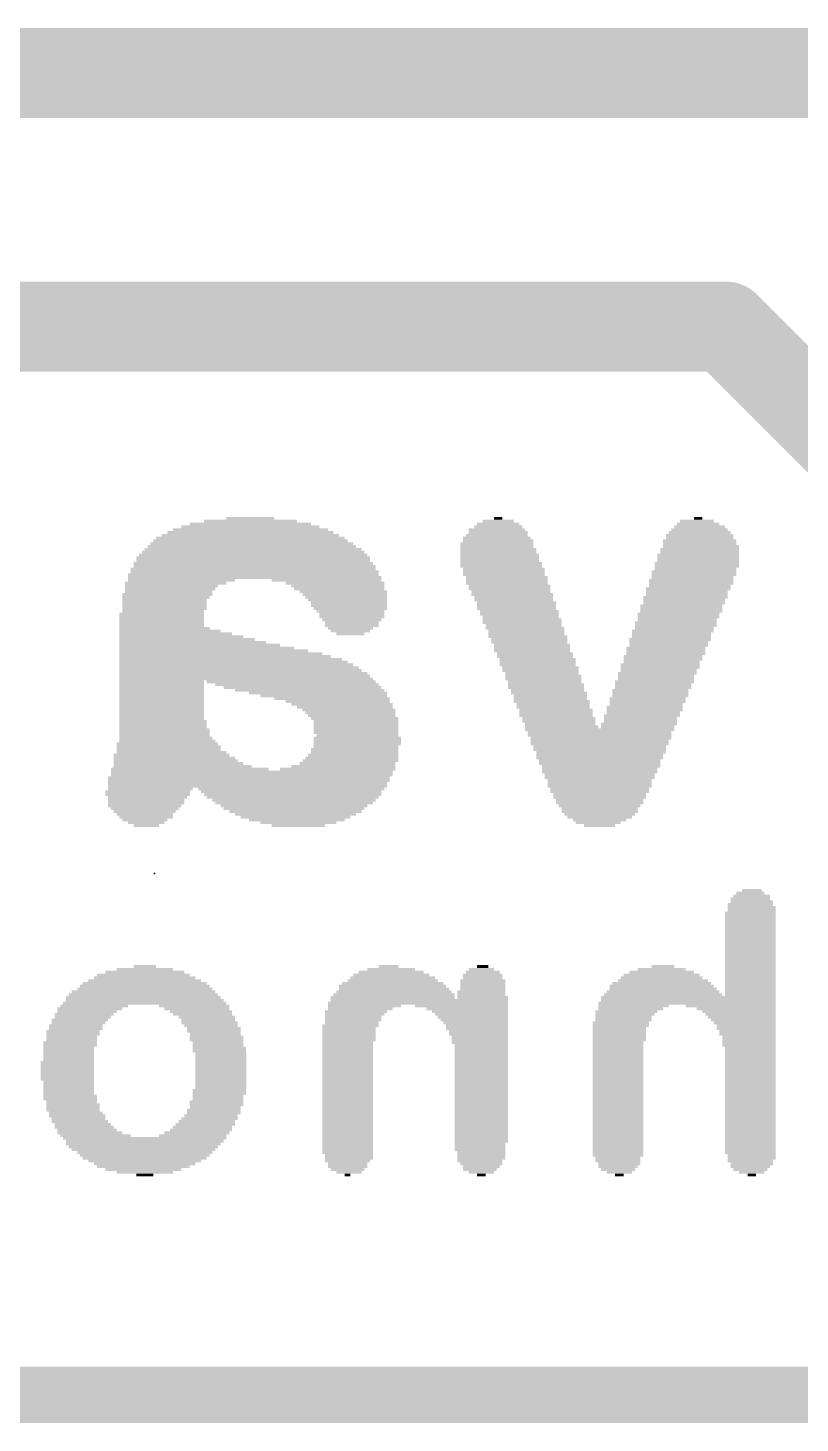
# Model space of a CAD drawing. Extents: x -33 to 81, y -19 to 22.
# Drawn here: x 25.56 to 29.04, y -0.13 to 6.16 of the extents above; entities that cross this region are included whole.
import ezdxf

# ---------------------------------------------------------------- set-up
doc = ezdxf.new("R2010")
doc.units = 0
for name, color, linetype in [('1', 12, 'CONTINUOUS'), ('16', 132, 'CONTINUOUS'), ('20', 53, 'CONTINUOUS'), ('22', 40, 'CONTINUOUS'), ('24', 53, 'CONTINUOUS')]:
    doc.layers.add(name, color=color, linetype=linetype)

# ---------------------------------------------------------------- blocks, each defined once
blk = doc.blocks.new('RECT')
blk.add_solid([(-0.5, -0.5), (0.5, -0.5), (-0.5, 0.5), (0.5, 0.5)])

msp = doc.modelspace()

# ---------------------------------------------------------------- linework, layer by layer
at = {"layer": '1'}
for points, const_width in [([(32.6382, 5.9563), (24.7777, 5.9563)], 0.4064), ([(20.3962, 4.8133), (28.7012, 4.8133)], 0.4064), ([(28.7012, 4.8133), (31.4325, 2.082)], 0.4064), ([(52.324, 0), (0, 0)], 0.254)]:
    msp.add_lwpolyline(points, dxfattribs=dict(at, const_width=const_width))
at = {"layer": '1', "const_width": 0.2032}
for points in [[(28.773, 4.8851, 1), (28.6294, 4.7415)], [(28.7012, 4.7117, 1), (28.7012, 4.9149)]]:
    msp.add_lwpolyline(points, format="xyb", dxfattribs=at)
at = {"layer": '16', "const_width": 0.254}
msp.add_lwpolyline([(0, 0), (52.324, 0)], dxfattribs=at)
at = {"layer": '20', "const_width": 0.2032}
msp.add_lwpolyline([(7.8105, 0), (44.45, 0)], dxfattribs=at)
at = {"layer": '24'}
msp.add_point((26.127, 2.3495), dxfattribs=at)

# ---------------------------------------------------------------- block references
at = {"layer": '22', "yscale": 0.0127, "rotation": 180}
for p, xscale in [((26.5588, 3.8989), 0.6985), ((26.5588, 3.9116), 0.6223), ((26.5588, 3.9243), 0.5461), ((26.5588, 3.937), 0.4191), ((26.5588, 3.9497), 0.2159), ((27.67, 3.8989), 0.254), ((27.6764, 3.9116), 0.2159), ((27.6764, 3.9243), 0.1905), ((27.6764, 3.937), 0.1397), ((27.6764, 3.9497), 0.0381), ((28.5845, 3.8989), 0.254), ((28.5845, 3.9116), 0.2286), ((28.5781, 3.9243), 0.1905), ((28.5718, 3.937), 0.1524), ((28.5781, 3.9497), 0.0381), ((26.5652, 3.8354), 0.9144), ((26.5588, 3.8481), 0.8763), ((26.5588, 3.8608), 0.8509), ((26.5588, 3.8735), 0.8001), ((26.5588, 3.8862), 0.7493), ((27.67, 3.8354), 0.3302), ((27.67, 3.8608), 0.3048), ((27.6764, 3.8481), 0.3175), ((27.67, 3.8735), 0.2794), ((27.6764, 3.8862), 0.2667), ((28.5845, 3.8481), 0.3302), ((28.5845, 3.8354), 0.3302), ((28.5845, 3.8735), 0.3048), ((28.5845, 3.8608), 0.3048), ((28.5845, 3.8862), 0.2794), ((26.5715, 3.7719), 1.0541), ((26.5715, 3.7846), 1.0287), ((26.5715, 3.7973), 1.0033), ((26.5715, 3.81), 0.9779), ((26.5652, 3.8227), 0.9398), ((27.67, 3.8227), 0.3302), ((27.6764, 3.81), 0.3429), ((27.6764, 3.7973), 0.3429), ((27.6828, 3.7846), 0.3556), ((27.6828, 3.7719), 0.3556), ((28.5781, 3.7846), 0.3683), ((28.5781, 3.7719), 0.3683), ((28.5845, 3.81), 0.3556), ((28.5845, 3.7973), 0.3556), ((28.5908, 3.8227), 0.3429), ((26.5715, 3.7211), 1.1049), ((26.5779, 3.7084), 1.1176), ((26.5715, 3.7465), 1.0795), ((26.5779, 3.7338), 1.0922), ((26.5715, 3.7592), 1.0541), ((27.6828, 3.7592), 0.3556), ((27.6891, 3.7465), 0.3683), ((27.6891, 3.7338), 0.3683), ((27.7018, 3.7211), 0.3683), ((27.7018, 3.7084), 0.3683), ((28.5591, 3.7084), 0.381), ((28.5718, 3.7465), 0.381), ((28.5718, 3.7338), 0.381), ((28.5654, 3.7211), 0.3683), ((28.5781, 3.7592), 0.3683), ((26.2032, 3.6449), 0.4191), ((26.2223, 3.6576), 0.4572), ((26.5715, 3.6957), 1.1303), ((26.5779, 3.683), 1.143), ((26.2477, 3.6703), 0.4826), ((26.9017, 3.6703), 0.4953), ((26.9398, 3.6576), 0.4445), ((26.9525, 3.6449), 0.4191), ((27.7018, 3.6957), 0.3683), ((27.7145, 3.683), 0.3683), ((27.7145, 3.6703), 0.3683), ((27.7145, 3.6576), 0.3683), ((27.7272, 3.6449), 0.3683), ((28.5464, 3.6703), 0.381), ((28.5464, 3.6576), 0.381), ((28.54, 3.6449), 0.3683), ((28.5591, 3.6957), 0.381), ((28.5527, 3.683), 0.3683), ((26.1778, 3.5941), 0.3937), ((26.1842, 3.6068), 0.4064), ((26.1715, 3.5814), 0.381), ((26.1905, 3.6195), 0.3937), ((26.1969, 3.6322), 0.4064), ((26.9589, 3.6322), 0.4064), ((26.9779, 3.6195), 0.3937), ((26.9843, 3.6068), 0.381), ((26.9906, 3.5941), 0.3683), ((26.997, 3.5814), 0.3556), ((27.7272, 3.6322), 0.3683), ((27.7399, 3.6068), 0.3683), ((27.7336, 3.6195), 0.3556), ((27.7462, 3.5941), 0.3556), ((27.7462, 3.5814), 0.3556), ((28.521, 3.5941), 0.381), ((28.5146, 3.5814), 0.3683), ((28.5337, 3.6322), 0.381), ((28.5273, 3.6195), 0.3683), ((28.5273, 3.6068), 0.3683), ((26.1588, 3.5179), 0.381), ((26.1651, 3.5306), 0.3683), ((26.1715, 3.5687), 0.381), ((26.1715, 3.556), 0.381), ((26.1715, 3.5433), 0.381), ((27.0033, 3.5687), 0.3429), ((27.0033, 3.556), 0.3429), ((27.0097, 3.5433), 0.3302), ((27.0097, 3.5306), 0.3048), ((27.016, 3.5179), 0.2921), ((27.759, 3.5687), 0.3556), ((27.759, 3.556), 0.3556), ((27.759, 3.5433), 0.3556), ((27.7717, 3.5306), 0.3556), ((27.7717, 3.5179), 0.3556), ((28.4892, 3.5179), 0.3683), ((28.5019, 3.556), 0.3683), ((28.5019, 3.5433), 0.3683), ((28.5019, 3.5306), 0.3683), ((28.5146, 3.5687), 0.3683), ((26.1588, 3.5052), 0.381), ((26.1588, 3.4925), 0.381), ((26.1588, 3.4798), 0.381), ((26.1588, 3.4671), 0.381), ((26.1715, 3.4544), 0.4064), ((27.016, 3.5052), 0.2921), ((27.016, 3.4925), 0.2667), ((27.016, 3.4798), 0.2413), ((27.016, 3.4671), 0.2413), ((27.0097, 3.4544), 0.2032), ((27.778, 3.5052), 0.3429), ((27.7843, 3.4925), 0.3556), ((27.7843, 3.4798), 0.3556), ((27.7907, 3.4671), 0.3429), ((27.7971, 3.4544), 0.3556), ((28.4765, 3.4798), 0.3683), ((28.4765, 3.4671), 0.3683), ((28.4702, 3.4544), 0.3556), ((28.4892, 3.5052), 0.3683), ((28.4829, 3.4925), 0.3556), ((26.1969, 3.4417), 0.4572), ((26.2223, 3.429), 0.508), ((26.2477, 3.4163), 0.5588), ((26.2731, 3.4036), 0.6096), ((26.2985, 3.3909), 0.6604), ((27.0097, 3.4417), 0.1778), ((27.0097, 3.429), 0.127), ((27.8034, 3.4417), 0.3429), ((27.8034, 3.429), 0.3429), ((27.8098, 3.4163), 0.3556), ((27.8161, 3.4036), 0.3429), ((27.8161, 3.3909), 0.3429), ((28.4511, 3.4036), 0.3683), ((28.4448, 3.3909), 0.3556), ((28.4638, 3.4417), 0.3683), ((28.4575, 3.429), 0.3556), ((28.4575, 3.4163), 0.3556), ((26.3937, 3.3528), 0.8509), ((26.3302, 3.3782), 0.7239), ((26.362, 3.3655), 0.7874), ((26.4255, 3.3401), 0.9144), ((26.4445, 3.3274), 0.9525), ((27.8288, 3.3782), 0.3429), ((27.8288, 3.3655), 0.3429), ((27.8288, 3.3528), 0.3429), ((27.8415, 3.3401), 0.3429), ((27.8415, 3.3274), 0.3429), ((28.4194, 3.3274), 0.3556), ((28.4321, 3.3655), 0.3556), ((28.4321, 3.3528), 0.3556), ((28.4321, 3.3401), 0.3556), ((28.4448, 3.3782), 0.3556), ((26.4699, 3.3147), 1.0033), ((26.508, 3.2766), 1.0795), ((26.4826, 3.302), 1.0287), ((26.4953, 3.2893), 1.0541), ((26.5144, 3.2639), 1.0922), ((27.8542, 3.3147), 0.3429), ((27.8542, 3.302), 0.3429), ((27.8542, 3.2893), 0.3429), ((27.8669, 3.2766), 0.3429), ((27.8669, 3.2639), 0.3429), ((28.4067, 3.2893), 0.3556), ((28.4067, 3.2766), 0.3556), ((28.4003, 3.2639), 0.3429), ((28.4194, 3.3147), 0.3556), ((28.413, 3.302), 0.3429), ((26.5271, 3.2512), 1.1176), ((26.5334, 3.2385), 1.1303), ((26.5398, 3.2258), 1.143), ((26.1588, 3.2131), 0.381), ((26.1588, 3.2004), 0.381), ((26.743, 3.2131), 0.762), ((26.7684, 3.2004), 0.7366), ((27.8796, 3.2385), 0.3429), ((27.8796, 3.2258), 0.3429), ((27.8733, 3.2512), 0.3302), ((27.8923, 3.2004), 0.3429), ((27.886, 3.2131), 0.3302), ((28.3813, 3.2131), 0.3556), ((28.3749, 3.2004), 0.3429), ((28.3876, 3.2385), 0.3429), ((28.3876, 3.2258), 0.3429), ((28.394, 3.2512), 0.3556), ((26.1588, 3.1877), 0.381), ((26.1588, 3.175), 0.381), ((26.1588, 3.1623), 0.381), ((26.1588, 3.1496), 0.381), ((26.1588, 3.1369), 0.381), ((26.7938, 3.1877), 0.7112), ((26.8255, 3.175), 0.6731), ((26.8636, 3.1623), 0.6223), ((26.889, 3.1496), 0.5715), ((26.9271, 3.1369), 0.5207), ((27.8923, 3.1877), 0.3429), ((27.8986, 3.175), 0.3302), ((27.905, 3.1623), 0.3429), ((27.9114, 3.1496), 0.3302), ((27.9114, 3.1369), 0.3302), ((28.3495, 3.1369), 0.3429), ((28.3622, 3.175), 0.3429), ((28.3622, 3.1623), 0.3429), ((28.3622, 3.1496), 0.3429), ((28.3749, 3.1877), 0.3429), ((26.1588, 3.1242), 0.381), ((26.1588, 3.1115), 0.381), ((26.1588, 3.0988), 0.381), ((26.1588, 3.0861), 0.381), ((26.9525, 3.1242), 0.4699), ((26.9716, 3.1115), 0.4572), ((26.9843, 3.0988), 0.4318), ((27.0033, 3.0861), 0.4191), ((27.9177, 3.1242), 0.3429), ((27.9241, 3.1115), 0.3302), ((27.9241, 3.0988), 0.3302), ((27.9367, 3.0861), 0.3302), ((28.3368, 3.0988), 0.3429), ((28.3368, 3.0861), 0.3429), ((28.3495, 3.1242), 0.3429), ((28.3432, 3.1115), 0.3302), ((26.1651, 3.0353), 0.3937), ((26.1651, 3.0226), 0.3937), ((26.1588, 3.0734), 0.381), ((26.1588, 3.0607), 0.381), ((26.1588, 3.048), 0.381), ((27.0097, 3.0734), 0.4064), ((27.016, 3.0607), 0.3937), ((27.0287, 3.048), 0.3937), ((27.0351, 3.0353), 0.381), ((27.0351, 3.0226), 0.381), ((27.9367, 3.0734), 0.3302), ((27.9367, 3.0607), 0.3302), ((27.9495, 3.048), 0.3302), ((27.9495, 3.0353), 0.3302), ((27.9558, 3.0226), 0.3175), ((28.3114, 3.0226), 0.3429), ((28.3241, 3.0607), 0.3429), ((28.3178, 3.048), 0.3302), ((28.3178, 3.0353), 0.3302), ((28.3305, 3.0734), 0.3302), ((26.1651, 3.0099), 0.3937), ((26.1715, 2.9972), 0.4064), ((26.1715, 2.9845), 0.4064), ((26.1715, 2.9718), 0.4064), ((26.1778, 2.9591), 0.4191), ((27.0414, 2.9591), 0.3937), ((27.0351, 3.0099), 0.381), ((27.0351, 2.9972), 0.381), ((27.0351, 2.9845), 0.381), ((27.0414, 2.9718), 0.3683), ((27.9622, 3.0099), 0.3302), ((28.1336, 2.9972), 0.6731), ((28.1336, 2.9845), 0.6477), ((28.1336, 2.9718), 0.6477), ((28.14, 2.9591), 0.635), ((28.3051, 3.0099), 0.3302), ((26.1905, 2.921), 0.4699), ((26.1905, 2.9083), 0.4699), ((26.2032, 2.8956), 0.4953), ((26.1842, 2.9337), 0.4572), ((26.1842, 2.9464), 0.4318), ((27.0287, 2.9083), 0.3937), ((27.0287, 2.8956), 0.3937), ((27.0414, 2.9464), 0.3937), ((27.0414, 2.9337), 0.3937), ((27.0351, 2.921), 0.381), ((28.1336, 2.9464), 0.6223), ((28.1336, 2.9337), 0.6223), ((28.1336, 2.921), 0.5969), ((28.1336, 2.9083), 0.5969), ((28.14, 2.8956), 0.5842), ((26.2032, 2.8829), 0.5207), ((26.2159, 2.8702), 0.5461), ((26.254, 2.8321), 0.6223), ((26.2223, 2.8575), 0.5588), ((26.235, 2.8448), 0.5842), ((26.9779, 2.8321), 0.4699), ((26.997, 2.8448), 0.4318), ((27.0097, 2.8575), 0.4318), ((27.016, 2.8702), 0.4191), ((27.0224, 2.8829), 0.4064), ((28.1336, 2.8829), 0.5715), ((28.1336, 2.8702), 0.5715), ((28.1336, 2.8575), 0.5461), ((28.1336, 2.8448), 0.5461), ((28.14, 2.8321), 0.5334), ((26.5525, 2.7813), 1.27), ((26.5525, 2.7686), 1.27), ((26.2858, 2.8194), 0.7112), ((26.5652, 2.8067), 1.27), ((26.5652, 2.794), 1.27), ((26.9525, 2.8194), 0.5207), ((28.1336, 2.8194), 0.5207), ((28.1336, 2.8067), 0.5207), ((28.1336, 2.794), 0.4953), ((28.1336, 2.7813), 0.4953), ((28.1336, 2.7686), 0.4699), ((26.0953, 2.7178), 0.381), ((26.0953, 2.7051), 0.381), ((26.5461, 2.7559), 1.2573), ((26.5461, 2.7432), 1.2573), ((26.108, 2.7305), 0.381), ((26.743, 2.7305), 0.8382), ((26.743, 2.7178), 0.8128), ((26.7493, 2.7051), 0.8001), ((28.1336, 2.7559), 0.4699), ((28.1336, 2.7432), 0.4699), ((28.1336, 2.7305), 0.4445), ((28.1336, 2.7178), 0.4445), ((28.1336, 2.7051), 0.4191), ((26.0889, 2.6797), 0.3429), ((26.0889, 2.667), 0.3429), ((26.0953, 2.6924), 0.3556), ((26.0826, 2.6543), 0.3302), ((26.0826, 2.6416), 0.3048), ((26.7493, 2.6924), 0.7747), ((26.7557, 2.6797), 0.7366), ((26.7557, 2.667), 0.7112), ((26.7557, 2.6543), 0.6604), ((26.7557, 2.6416), 0.635), ((28.1336, 2.6924), 0.4191), ((28.1336, 2.6797), 0.3937), ((28.1336, 2.667), 0.3937), ((28.1336, 2.6543), 0.3683), ((28.1336, 2.6416), 0.3429), ((26.0826, 2.6289), 0.2794), ((26.0826, 2.6162), 0.254), ((26.0889, 2.6035), 0.2413), ((26.0826, 2.5908), 0.2032), ((26.0889, 2.5781), 0.1651), ((26.762, 2.6289), 0.5969), ((26.762, 2.6162), 0.5461), ((26.762, 2.6035), 0.4953), ((26.7684, 2.5908), 0.4318), ((26.7747, 2.5781), 0.3429), ((28.1336, 2.6289), 0.3429), ((28.1336, 2.6162), 0.3175), ((28.1336, 2.6035), 0.2921), ((28.1336, 2.5908), 0.2413), ((28.1273, 2.5781), 0.2032), ((26.0889, 2.5654), 0.1143), ((26.7747, 2.5654), 0.2413), ((28.1336, 2.5654), 0.1397), ((28.8131, 2.2606), 0.127), ((28.8194, 2.2733), 0.0889), ((28.8131, 2.2098), 0.2032), ((28.8194, 2.1971), 0.2159), ((28.8131, 2.2352), 0.1778), ((28.8194, 2.2225), 0.1905), ((28.8194, 2.2479), 0.1651), ((28.8131, 2.1717), 0.2286), ((28.8131, 2.159), 0.2286), ((28.8131, 2.1463), 0.2286), ((28.8131, 2.1336), 0.2286), ((28.8194, 2.1844), 0.2159), ((28.8131, 2.1209), 0.2286), ((28.8131, 2.1082), 0.2286), ((28.8131, 2.0955), 0.2286), ((28.8131, 2.0828), 0.2286), ((28.8131, 2.0701), 0.2286), ((28.8131, 2.0574), 0.2286), ((28.8131, 2.0447), 0.2286), ((28.8131, 2.032), 0.2286), ((28.8131, 2.0193), 0.2286), ((28.8131, 2.0066), 0.2286), ((28.8131, 1.9939), 0.2286), ((28.8131, 1.9812), 0.2286), ((28.8131, 1.9685), 0.2286), ((28.8131, 1.9558), 0.2286), ((28.8131, 1.9431), 0.2286), ((26.0826, 1.8796), 0.4572), ((26.0762, 1.8923), 0.4191), ((26.0826, 1.905), 0.3556), ((26.0826, 1.9177), 0.254), ((26.0826, 1.9304), 0.1016), ((27.2002, 1.8796), 0.381), ((27.1938, 1.8923), 0.3429), ((27.1938, 1.905), 0.2921), ((27.1938, 1.9177), 0.2159), ((27.1811, 1.9304), 0.0889), ((27.6066, 1.8923), 0.1778), ((27.6066, 1.8796), 0.1778), ((27.6066, 1.905), 0.1524), ((27.6002, 1.9177), 0.1143), ((27.6066, 1.9304), 0.0508), ((28.413, 1.8796), 0.3683), ((28.413, 1.8923), 0.3429), ((28.413, 1.905), 0.2921), ((28.413, 1.9177), 0.2159), ((28.4194, 1.9304), 0.1016), ((28.8131, 1.9304), 0.2286), ((28.8131, 1.9177), 0.2286), ((28.8131, 1.905), 0.2286), ((28.8131, 1.8923), 0.2286), ((28.8131, 1.8796), 0.2286), ((26.0826, 1.8288), 0.6096), ((26.0826, 1.8415), 0.5842), ((26.0826, 1.8542), 0.5588), ((26.0826, 1.8669), 0.508), ((27.2065, 1.8288), 0.4953), ((27.2002, 1.8415), 0.4826), ((27.2002, 1.8542), 0.4572), ((27.2002, 1.8669), 0.4064), ((27.6066, 1.8669), 0.2032), ((27.6066, 1.8542), 0.2032), ((27.6066, 1.8415), 0.2032), ((27.6066, 1.8288), 0.2032), ((28.413, 1.8415), 0.4699), ((28.4194, 1.8288), 0.4826), ((28.413, 1.8542), 0.4445), ((28.4194, 1.8669), 0.4064), ((28.8131, 1.8669), 0.2286), ((28.8131, 1.8542), 0.2286), ((28.8131, 1.8415), 0.2286), ((28.8131, 1.8288), 0.2286), ((26.0826, 1.7653), 0.7366), ((26.0762, 1.7907), 0.6985), ((26.0826, 1.778), 0.7112), ((26.0762, 1.8034), 0.6731), ((26.0762, 1.8161), 0.6477), ((27.3145, 1.7653), 0.8128), ((27.3208, 1.778), 0.8001), ((27.2002, 1.7907), 0.5588), ((27.2065, 1.8034), 0.5461), ((27.2065, 1.8161), 0.5207), ((27.6002, 1.8161), 0.2159), ((27.6002, 1.8034), 0.2159), ((27.6066, 1.7907), 0.2286), ((28.5273, 1.7653), 0.8001), ((28.5337, 1.7907), 0.7874), ((28.5337, 1.778), 0.7874), ((28.4194, 1.8034), 0.5334), ((28.4194, 1.8161), 0.508), ((28.8131, 1.8161), 0.2286), ((28.8131, 1.8034), 0.2286), ((25.8095, 1.7145), 0.2667), ((25.8032, 1.7018), 0.254), ((25.8222, 1.7272), 0.2667), ((25.8349, 1.7399), 0.2921), ((25.854, 1.7526), 0.3048), ((26.3048, 1.7526), 0.3175), ((26.3175, 1.7399), 0.2921), ((26.3366, 1.7272), 0.2794), ((26.3429, 1.7145), 0.2667), ((26.362, 1.7018), 0.254), ((27.0351, 1.7272), 0.2794), ((27.0287, 1.7145), 0.2667), ((27.0224, 1.7018), 0.254), ((27.0541, 1.7399), 0.2921), ((27.0732, 1.7526), 0.3302), ((27.5113, 1.7526), 0.4191), ((27.5367, 1.7399), 0.3683), ((27.5494, 1.7272), 0.3429), ((27.5557, 1.7145), 0.3302), ((27.5621, 1.7018), 0.3175), ((28.2543, 1.7272), 0.2794), ((28.2479, 1.7145), 0.2667), ((28.2416, 1.7018), 0.254), ((28.286, 1.7526), 0.3175), ((28.2733, 1.7399), 0.2921), ((28.7242, 1.7526), 0.4064), ((28.7496, 1.7399), 0.3556), ((28.7623, 1.7272), 0.3302), ((28.7686, 1.7145), 0.3175), ((28.775, 1.7018), 0.3048), ((25.7587, 1.6383), 0.2413), ((25.7714, 1.6637), 0.2413), ((25.7714, 1.651), 0.2413), ((25.7904, 1.6891), 0.254), ((25.7841, 1.6764), 0.2413), ((26.3683, 1.6891), 0.2413), ((26.3747, 1.6764), 0.254), ((26.381, 1.6637), 0.2413), ((26.3937, 1.651), 0.2413), ((26.3937, 1.6383), 0.2413), ((27.0033, 1.651), 0.2413), ((27.0033, 1.6383), 0.2413), ((27.0097, 1.6637), 0.254), ((27.016, 1.6764), 0.2413), ((27.0224, 1.6891), 0.254), ((27.5685, 1.6891), 0.3048), ((27.5748, 1.6764), 0.2921), ((27.5812, 1.6637), 0.2794), ((27.5812, 1.651), 0.2794), ((27.5875, 1.6383), 0.2667), ((28.2225, 1.651), 0.2413), ((28.2225, 1.6383), 0.2413), ((28.2289, 1.6764), 0.254), ((28.2289, 1.6637), 0.254), ((28.2416, 1.6891), 0.254), ((28.7813, 1.6891), 0.2921), ((28.7877, 1.6764), 0.2794), ((28.794, 1.6637), 0.2667), ((28.794, 1.651), 0.2667), ((28.8004, 1.6383), 0.254), ((25.746, 1.5875), 0.2413), ((25.746, 1.5748), 0.2413), ((25.7587, 1.6256), 0.2413), ((25.7523, 1.6129), 0.2286), ((25.7523, 1.6002), 0.2286), ((26.4001, 1.6256), 0.2286), ((26.4064, 1.6129), 0.2413), ((26.4064, 1.6002), 0.2413), ((26.4128, 1.5875), 0.2286), ((26.4128, 1.5748), 0.2286), ((27.0033, 1.6256), 0.2413), ((27.0033, 1.6129), 0.2413), ((27.0033, 1.6002), 0.2413), ((26.997, 1.5875), 0.2286), ((26.997, 1.5748), 0.2286), ((27.5875, 1.6256), 0.2667), ((27.5938, 1.6129), 0.254), ((27.5938, 1.6002), 0.254), ((27.5938, 1.5875), 0.254), ((27.6002, 1.5748), 0.2413), ((28.2225, 1.6256), 0.2413), ((28.2225, 1.6129), 0.2413), ((28.2225, 1.6002), 0.2413), ((28.2162, 1.5875), 0.2286), ((28.2162, 1.5748), 0.2286), ((28.8004, 1.6256), 0.254), ((28.8067, 1.6129), 0.2413), ((28.8067, 1.6002), 0.2413), ((28.8067, 1.5875), 0.2413), ((28.8067, 1.5748), 0.2413), ((25.7397, 1.5621), 0.2286), ((25.7397, 1.5494), 0.2286), ((25.7397, 1.5367), 0.2286), ((25.7397, 1.524), 0.2286), ((25.7397, 1.5113), 0.2286), ((26.4191, 1.5621), 0.2413), ((26.4191, 1.5494), 0.2413), ((26.4255, 1.5367), 0.2286), ((26.4255, 1.524), 0.2286), ((26.4255, 1.5113), 0.2286), ((26.997, 1.5621), 0.2286), ((26.997, 1.5494), 0.2286), ((26.997, 1.5367), 0.2286), ((26.997, 1.524), 0.2286), ((26.997, 1.5113), 0.2286), ((27.6002, 1.5621), 0.2413), ((27.6002, 1.5494), 0.2413), ((27.6002, 1.5367), 0.2413), ((27.6002, 1.524), 0.2413), ((27.6002, 1.5113), 0.2413), ((28.2162, 1.5621), 0.2286), ((28.2162, 1.5494), 0.2286), ((28.2162, 1.5367), 0.2286), ((28.2162, 1.524), 0.2286), ((28.2162, 1.5113), 0.2286), ((28.8131, 1.5621), 0.2286), ((28.8131, 1.5494), 0.2286), ((28.8131, 1.5367), 0.2286), ((28.8131, 1.524), 0.2286), ((28.8131, 1.5113), 0.2286), ((25.7333, 1.4986), 0.2413), ((25.7333, 1.4859), 0.2413), ((25.7333, 1.4732), 0.2413), ((25.7333, 1.4605), 0.2413), ((25.7333, 1.4478), 0.2413), ((26.4255, 1.4986), 0.2286), ((26.4255, 1.4859), 0.2286), ((26.4255, 1.4732), 0.2286), ((26.4255, 1.4605), 0.2286), ((26.4255, 1.4478), 0.2286), ((26.997, 1.4986), 0.2286), ((26.997, 1.4859), 0.2286), ((26.997, 1.4732), 0.2286), ((26.997, 1.4605), 0.2286), ((26.997, 1.4478), 0.2286), ((27.6002, 1.4986), 0.2413), ((27.6002, 1.4859), 0.2413), ((27.6002, 1.4732), 0.2413), ((27.6002, 1.4605), 0.2413), ((27.6002, 1.4478), 0.2413), ((28.2162, 1.4986), 0.2286), ((28.2162, 1.4859), 0.2286), ((28.2162, 1.4732), 0.2286), ((28.2162, 1.4605), 0.2286), ((28.2162, 1.4478), 0.2286), ((28.8131, 1.4986), 0.2286), ((28.8131, 1.4859), 0.2286), ((28.8131, 1.4732), 0.2286), ((28.8131, 1.4605), 0.2286), ((28.8131, 1.4478), 0.2286), ((25.7333, 1.4351), 0.2413), ((25.7333, 1.4224), 0.2413), ((25.7397, 1.4097), 0.2286), ((25.7397, 1.397), 0.2286), ((25.7397, 1.3843), 0.2286), ((26.4255, 1.4351), 0.2286), ((26.4255, 1.4224), 0.2286), ((26.4255, 1.4097), 0.2286), ((26.4255, 1.397), 0.2286), ((26.4255, 1.3843), 0.2286), ((26.997, 1.4351), 0.2286), ((26.997, 1.4224), 0.2286), ((26.997, 1.4097), 0.2286), ((26.997, 1.397), 0.2286), ((26.997, 1.3843), 0.2286), ((27.6002, 1.4351), 0.2413), ((27.6002, 1.4224), 0.2413), ((27.6002, 1.4097), 0.2413), ((27.6002, 1.397), 0.2413), ((27.6002, 1.3843), 0.2413), ((28.2162, 1.4351), 0.2286), ((28.2162, 1.4224), 0.2286), ((28.2162, 1.4097), 0.2286), ((28.2162, 1.397), 0.2286), ((28.2162, 1.3843), 0.2286), ((28.8131, 1.4351), 0.2286), ((28.8131, 1.4224), 0.2286), ((28.8131, 1.4097), 0.2286), ((28.8131, 1.397), 0.2286), ((28.8131, 1.3843), 0.2286), ((25.746, 1.3462), 0.2413), ((25.746, 1.3335), 0.2413), ((25.7397, 1.3716), 0.2286), ((25.7397, 1.3589), 0.2286), ((25.7523, 1.3208), 0.2286), ((26.4064, 1.3208), 0.2413), ((26.4191, 1.3716), 0.2413), ((26.4191, 1.3589), 0.2413), ((26.4128, 1.3462), 0.2286), ((26.4128, 1.3335), 0.2286), ((26.997, 1.3716), 0.2286), ((26.997, 1.3589), 0.2286), ((26.997, 1.3462), 0.2286), ((26.997, 1.3335), 0.2286), ((26.997, 1.3208), 0.2286), ((27.6002, 1.3716), 0.2413), ((27.6002, 1.3589), 0.2413), ((27.6002, 1.3462), 0.2413), ((27.6002, 1.3335), 0.2413), ((27.6002, 1.3208), 0.2413), ((28.2162, 1.3716), 0.2286), ((28.2162, 1.3589), 0.2286), ((28.2162, 1.3462), 0.2286), ((28.2162, 1.3335), 0.2286), ((28.2162, 1.3208), 0.2286), ((28.8131, 1.3716), 0.2286), ((28.8131, 1.3589), 0.2286), ((28.8131, 1.3462), 0.2286), ((28.8131, 1.3335), 0.2286), ((28.8131, 1.3208), 0.2286), ((25.7587, 1.3081), 0.2413), ((25.7587, 1.2954), 0.2413), ((25.7587, 1.2827), 0.2413), ((25.7714, 1.27), 0.2413), ((25.7778, 1.2573), 0.254), ((26.381, 1.2573), 0.2413), ((26.3937, 1.2827), 0.2413), ((26.3937, 1.27), 0.2413), ((26.4064, 1.3081), 0.2413), ((26.4001, 1.2954), 0.2286), ((26.997, 1.3081), 0.2286), ((26.997, 1.2954), 0.2286), ((26.997, 1.2827), 0.2286), ((26.997, 1.27), 0.2286), ((26.997, 1.2573), 0.2286), ((27.6002, 1.3081), 0.2413), ((27.6002, 1.2954), 0.2413), ((27.6002, 1.2827), 0.2413), ((27.6002, 1.27), 0.2413), ((27.6002, 1.2573), 0.2413), ((28.2162, 1.3081), 0.2286), ((28.2162, 1.2954), 0.2286), ((28.2162, 1.2827), 0.2286), ((28.2162, 1.27), 0.2286), ((28.2162, 1.2573), 0.2286), ((28.8131, 1.3081), 0.2286), ((28.8131, 1.2954), 0.2286), ((28.8131, 1.2827), 0.2286), ((28.8131, 1.27), 0.2286), ((28.8131, 1.2573), 0.2286), ((25.7841, 1.2446), 0.2413), ((25.7904, 1.2319), 0.254), ((25.8095, 1.2065), 0.2667), ((25.8032, 1.2192), 0.254), ((25.8222, 1.1938), 0.2667), ((26.3366, 1.1938), 0.2794), ((26.3429, 1.2065), 0.2667), ((26.3556, 1.2192), 0.2667), ((26.362, 1.2319), 0.254), ((26.3747, 1.2446), 0.254), ((26.997, 1.2446), 0.2286), ((26.997, 1.2319), 0.2286), ((26.997, 1.2192), 0.2286), ((26.997, 1.2065), 0.2286), ((26.997, 1.1938), 0.2286), ((27.6002, 1.2446), 0.2413), ((27.6002, 1.2319), 0.2413), ((27.6002, 1.2192), 0.2413), ((27.6002, 1.2065), 0.2413), ((27.6002, 1.1938), 0.2413), ((28.2162, 1.2446), 0.2286), ((28.2162, 1.2319), 0.2286), ((28.2162, 1.2192), 0.2286), ((28.2162, 1.2065), 0.2286), ((28.2162, 1.1938), 0.2286), ((28.8131, 1.2446), 0.2286), ((28.8131, 1.2319), 0.2286), ((28.8131, 1.2192), 0.2286), ((28.8131, 1.2065), 0.2286), ((28.8131, 1.1938), 0.2286), ((25.8349, 1.1811), 0.2921), ((25.8603, 1.1684), 0.3175), ((26.0826, 1.1557), 0.7366), ((26.0762, 1.1303), 0.6985), ((26.0826, 1.143), 0.7112), ((26.2985, 1.1684), 0.3048), ((26.3175, 1.1811), 0.2921), ((26.997, 1.1811), 0.2286), ((26.997, 1.1684), 0.2286), ((26.997, 1.1557), 0.2286), ((26.997, 1.143), 0.2286), ((26.997, 1.1303), 0.2286), ((27.6002, 1.1811), 0.2413), ((27.6002, 1.1684), 0.2413), ((27.6002, 1.1557), 0.2413), ((27.6002, 1.143), 0.2413), ((27.5938, 1.1303), 0.2286), ((28.2162, 1.1811), 0.2286), ((28.2162, 1.1684), 0.2286), ((28.2162, 1.1557), 0.2286), ((28.2162, 1.143), 0.2286), ((28.2162, 1.1303), 0.2286), ((28.8131, 1.1811), 0.2286), ((28.8131, 1.1684), 0.2286), ((28.8131, 1.1557), 0.2286), ((28.8131, 1.143), 0.2286), ((28.8131, 1.1303), 0.2286), ((26.0762, 1.1176), 0.6731), ((26.0762, 1.1049), 0.6477), ((26.0826, 1.0922), 0.6096), ((26.0826, 1.0795), 0.5842), ((26.0826, 1.0668), 0.5588), ((26.997, 1.1176), 0.2286), ((26.997, 1.1049), 0.2286), ((26.997, 1.0922), 0.2286), ((27.0033, 1.0795), 0.2159), ((27.0033, 1.0668), 0.2159), ((27.5938, 1.1176), 0.2286), ((27.5938, 1.1049), 0.2286), ((27.6002, 1.0922), 0.2159), ((27.6002, 1.0795), 0.2159), ((27.6002, 1.0668), 0.2159), ((28.2162, 1.1176), 0.2286), ((28.2162, 1.1049), 0.2286), ((28.2162, 1.0922), 0.2286), ((28.2162, 1.0795), 0.2286), ((28.2162, 1.0668), 0.2032), ((28.8131, 1.1176), 0.2286), ((28.8131, 1.1049), 0.2286), ((28.8131, 1.0922), 0.2286), ((28.8194, 1.0795), 0.2159), ((28.8194, 1.0668), 0.2159), ((26.0826, 1.0541), 0.508), ((26.0826, 1.0414), 0.4572), ((26.0762, 1.0287), 0.4191), ((26.0762, 1.016), 0.3429), ((26.0826, 1.0033), 0.254), ((26.997, 1.0541), 0.2032), ((26.997, 1.0414), 0.1778), ((26.997, 1.0287), 0.1778), ((26.997, 1.016), 0.1524), ((27.0033, 1.0033), 0.1143), ((27.5938, 1.0541), 0.2032), ((27.6002, 1.0414), 0.1905), ((27.6002, 1.0287), 0.1651), ((27.5938, 1.016), 0.1524), ((27.6002, 1.0033), 0.1143), ((28.2162, 1.0541), 0.2032), ((28.2225, 1.0414), 0.1905), ((28.2162, 1.0287), 0.1778), ((28.2162, 1.016), 0.1524), ((28.2225, 1.0033), 0.1143), ((28.8131, 1.0541), 0.2032), ((28.8194, 1.0414), 0.1905), ((28.8131, 1.0287), 0.1778), ((28.8131, 1.016), 0.1524), ((28.8194, 1.0033), 0.1143), ((26.0826, 0.9906), 0.0762), ((26.997, 0.9906), 0.0254), ((27.6002, 0.9906), 0.0381), ((28.2225, 0.9906), 0.0381), ((28.8194, 0.9906), 0.0381)]:
    msp.add_blockref('RECT', p, dxfattribs=dict(at, xscale=xscale))

doc.saveas('drawing.dxf')
